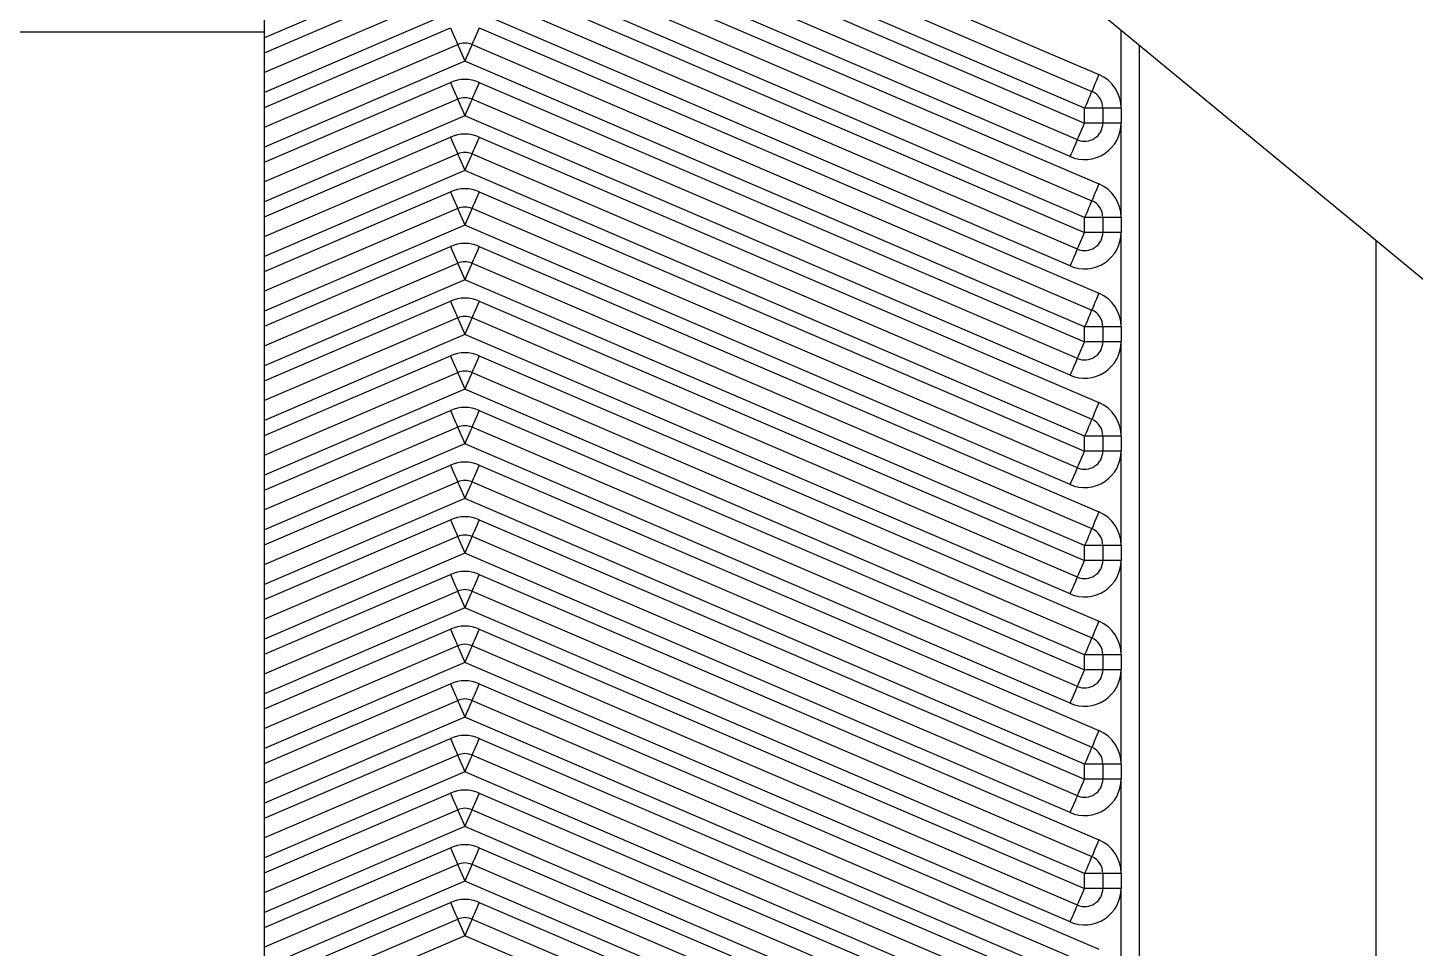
# Model space of a CAD drawing. Extents: x 75 to 2075, y 25 to 1460.
# Drawn here: x 426 to 552.8, y 1109.9 to 1194.1 of the extents above; entities that cross this region are included whole.
import ezdxf

# ---------------------------------------------------------------- set-up
doc = ezdxf.new("R2010")
doc.units = 0
doc.header["$LTSCALE"] = 5
doc.linetypes.add('SLD-KATı', pattern=[0])
doc.layers.get('0').update_dxf_attribs({"linetype": 'CONTINUOUS'})

msp = doc.modelspace()

# ---------------------------------------------------------------- linework, layer by layer
at = {"color": 7, "linetype": 'SLD-KATı'}
for p, q in [((447.594, 1193.646), (447.594, 1235.313)), ((467.24, 1214.063), (523.907, 1189.778)), ((466.584, 1212.531), (523.25, 1188.246)), ((522.594, 1186.714), (465.927, 1211)), ((467.24, 1209.063), (522.594, 1185.34)), ((521.937, 1183.808), (466.584, 1207.531)), ((521.281, 1182.277), (465.927, 1205.999)), ((467.24, 1204.063), (523.907, 1179.778)), ((466.584, 1202.531), (523.25, 1178.246)), ((522.594, 1176.714), (465.927, 1200.999)), ((467.24, 1199.063), (522.594, 1175.34)), ((465.271, 1197.531), (447.594, 1189.956)), ((521.937, 1173.808), (466.584, 1197.531)), ((521.844, 1197.22), (560.403, 1165.389)), ((521.281, 1172.277), (465.927, 1196)), ((467.24, 1194.063), (523.907, 1169.778)), ((447.594, 1076.979), (447.594, 1193.646)), ((447.594, 1184.956), (465.271, 1192.531)), ((466.584, 1192.531), (523.25, 1168.246)), ((527.594, 1192.473), (527.594, 1026.396)), ((522.594, 1166.714), (465.927, 1190.999)), ((467.24, 1189.063), (522.594, 1165.34)), ((465.271, 1187.531), (447.594, 1179.956)), ((521.937, 1163.808), (466.584, 1187.531)), ((522.594, 1185.34), (522.594, 1186.714)), ((524.26, 1186.714), (522.594, 1186.714)), ((525.927, 1186.714), (524.26, 1186.714)), ((524.26, 1186.714), (524.26, 1185.34)), ((525.927, 1186.714), (525.927, 1185.34)), ((521.281, 1162.277), (465.927, 1185.999)), ((524.26, 1185.34), (522.594, 1185.34)), ((525.927, 1185.34), (524.26, 1185.34)), ((525.927, 1176.714), (525.927, 1185.34)), ((467.24, 1184.063), (523.907, 1159.778)), ((447.594, 1174.956), (465.271, 1182.531)), ((466.584, 1182.531), (523.25, 1158.246)), ((522.594, 1156.714), (465.927, 1180.999)), ((467.24, 1179.063), (522.594, 1155.34)), ((465.271, 1177.531), (447.594, 1169.956)), ((521.937, 1153.808), (466.584, 1177.531)), ((522.594, 1175.34), (522.594, 1176.714)), ((524.26, 1176.714), (522.594, 1176.714)), ((525.927, 1176.714), (524.26, 1176.714)), ((524.26, 1176.714), (524.26, 1175.34)), ((525.927, 1176.714), (525.927, 1175.34)), ((521.281, 1152.277), (465.927, 1176)), ((524.26, 1175.34), (522.594, 1175.34)), ((525.927, 1175.34), (524.26, 1175.34)), ((525.927, 1166.714), (525.927, 1175.34)), ((467.24, 1174.063), (523.907, 1149.778)), ((549.26, 1064.479), (549.26, 1174.588)), ((447.594, 1164.956), (465.271, 1172.531)), ((466.584, 1172.531), (523.25, 1148.246)), ((522.594, 1146.714), (465.927, 1170.999)), ((467.24, 1169.063), (522.594, 1145.34)), ((465.271, 1167.531), (447.594, 1159.956)), ((521.937, 1143.808), (466.584, 1167.531)), ((521.281, 1142.277), (465.927, 1165.999)), ((524.26, 1166.714), (522.594, 1166.714)), ((522.594, 1165.34), (522.594, 1166.714)), ((525.927, 1166.714), (524.26, 1166.714)), ((524.26, 1166.714), (524.26, 1165.34)), ((525.927, 1166.714), (525.927, 1165.34)), ((524.26, 1165.34), (522.594, 1165.34)), ((525.927, 1165.34), (524.26, 1165.34)), ((525.927, 1156.714), (525.927, 1165.34)), ((467.24, 1164.063), (523.907, 1139.778)), ((447.594, 1154.956), (465.271, 1162.531)), ((466.584, 1162.531), (523.25, 1138.246)), ((522.594, 1136.714), (465.927, 1161)), ((467.24, 1159.063), (522.594, 1135.34)), ((465.271, 1157.531), (447.594, 1149.956)), ((521.937, 1133.808), (466.584, 1157.531)), ((521.281, 1132.277), (465.927, 1155.999)), ((522.594, 1155.34), (522.594, 1156.714)), ((524.26, 1156.714), (522.594, 1156.714)), ((524.26, 1156.714), (524.26, 1155.34)), ((525.927, 1156.714), (524.26, 1156.714)), ((525.927, 1156.714), (525.927, 1155.34)), ((524.26, 1155.34), (522.594, 1155.34)), ((525.927, 1155.34), (524.26, 1155.34)), ((525.927, 1146.714), (525.927, 1155.34)), ((467.24, 1154.063), (523.907, 1129.778)), ((447.594, 1144.956), (465.271, 1152.531)), ((466.584, 1152.531), (523.25, 1128.246)), ((522.594, 1126.714), (465.927, 1150.999)), ((467.24, 1149.063), (522.594, 1125.34)), ((465.271, 1147.531), (447.594, 1139.956)), ((521.937, 1123.808), (466.584, 1147.531)), ((521.281, 1122.277), (465.927, 1146)), ((524.26, 1146.714), (522.594, 1146.714)), ((522.594, 1145.34), (522.594, 1146.714)), ((525.927, 1146.714), (524.26, 1146.714)), ((524.26, 1146.714), (524.26, 1145.34)), ((525.927, 1146.714), (525.927, 1145.34)), ((524.26, 1145.34), (522.594, 1145.34)), ((525.927, 1145.34), (524.26, 1145.34)), ((525.927, 1136.714), (525.927, 1145.34)), ((467.24, 1144.063), (523.907, 1119.778)), ((447.594, 1134.956), (465.271, 1142.531)), ((466.584, 1142.531), (523.25, 1118.246)), ((522.594, 1116.714), (465.927, 1140.999)), ((467.24, 1139.063), (522.594, 1115.34)), ((465.271, 1137.531), (447.594, 1129.956)), ((521.937, 1113.808), (466.584, 1137.531)), ((521.281, 1112.277), (465.927, 1135.999)), ((524.26, 1136.714), (522.594, 1136.714)), ((522.594, 1135.34), (522.594, 1136.714)), ((524.26, 1136.714), (524.26, 1135.34)), ((525.927, 1136.714), (524.26, 1136.714)), ((525.927, 1136.714), (525.927, 1135.34)), ((524.26, 1135.34), (522.594, 1135.34)), ((525.927, 1135.34), (524.26, 1135.34)), ((525.927, 1126.714), (525.927, 1135.34)), ((467.24, 1134.063), (523.907, 1109.778)), ((447.594, 1124.956), (465.271, 1132.531)), ((466.584, 1132.531), (523.25, 1108.246)), ((522.594, 1106.714), (465.927, 1130.999)), ((467.24, 1129.063), (522.594, 1105.34)), ((465.271, 1127.531), (447.594, 1119.956)), ((521.937, 1103.808), (466.584, 1127.531)), ((522.594, 1125.34), (522.594, 1126.714)), ((524.26, 1126.714), (522.594, 1126.714)), ((525.927, 1126.714), (524.26, 1126.714)), ((524.26, 1126.714), (524.26, 1125.34)), ((525.927, 1126.714), (525.927, 1125.34)), ((521.281, 1102.277), (465.927, 1126)), ((524.26, 1125.34), (522.594, 1125.34)), ((525.927, 1125.34), (524.26, 1125.34)), ((525.927, 1116.714), (525.927, 1125.34)), ((467.24, 1124.063), (523.907, 1099.778)), ((447.594, 1114.956), (465.271, 1122.531)), ((466.584, 1122.531), (523.25, 1098.246)), ((522.594, 1096.714), (465.927, 1120.999)), ((467.24, 1119.063), (522.594, 1095.34)), ((465.271, 1117.531), (447.594, 1109.956)), ((521.937, 1093.808), (466.584, 1117.531)), ((524.26, 1116.714), (522.594, 1116.714)), ((522.594, 1115.34), (522.594, 1116.714)), ((525.927, 1116.714), (524.26, 1116.714)), ((524.26, 1116.714), (524.26, 1115.34)), ((525.927, 1116.714), (525.927, 1115.34)), ((521.281, 1092.277), (465.927, 1115.999)), ((524.26, 1115.34), (522.594, 1115.34)), ((525.927, 1115.34), (524.26, 1115.34)), ((525.927, 1106.714), (525.927, 1115.34)), ((467.24, 1114.063), (523.907, 1089.778)), ((447.594, 1104.956), (465.271, 1112.531)), ((466.584, 1112.531), (523.25, 1088.246)), ((522.594, 1086.714), (465.927, 1111))]:
    msp.add_line(p, q, dxfattribs=at)
at = {"color": 8, "linetype": 'SLD-KATı'}
for p, q in [((465.927, 1200.999), (447.594, 1193.142)), ((447.594, 1191.769), (464.614, 1199.063)), ((465.927, 1196), (447.594, 1188.142)), ((447.594, 1186.769), (464.614, 1194.063)), ((525.927, 1186.714), (525.927, 1193.849)), ((447.594, 1193.646), (417.594, 1193.646)), ((465.927, 1190.999), (447.594, 1183.142)), ((447.594, 1181.769), (464.614, 1189.063)), ((465.927, 1185.999), (447.594, 1178.142)), ((447.594, 1176.769), (464.614, 1184.063)), ((465.927, 1180.999), (447.594, 1173.142)), ((447.594, 1171.769), (464.614, 1179.063)), ((465.927, 1176), (447.594, 1168.142)), ((447.594, 1166.769), (464.614, 1174.063)), ((465.927, 1170.999), (447.594, 1163.142)), ((447.594, 1161.769), (464.614, 1169.063)), ((465.927, 1165.999), (447.594, 1158.142)), ((447.594, 1156.769), (464.614, 1164.063)), ((465.927, 1161), (447.594, 1153.142)), ((447.594, 1151.769), (464.614, 1159.063)), ((465.927, 1155.999), (447.594, 1148.142)), ((447.594, 1146.769), (464.614, 1154.063)), ((465.927, 1150.999), (447.594, 1143.142)), ((447.594, 1141.769), (464.614, 1149.063)), ((465.927, 1146), (447.594, 1138.142)), ((447.594, 1136.769), (464.614, 1144.063)), ((465.927, 1140.999), (447.594, 1133.142)), ((447.594, 1131.769), (464.614, 1139.063)), ((465.927, 1135.999), (447.594, 1128.142)), ((447.594, 1126.769), (464.614, 1134.063)), ((465.927, 1130.999), (447.594, 1123.142)), ((447.594, 1121.769), (464.614, 1129.063)), ((465.927, 1126), (447.594, 1118.142)), ((447.594, 1116.769), (464.614, 1124.063)), ((465.927, 1120.999), (447.594, 1113.142)), ((447.594, 1111.769), (464.614, 1119.063)), ((465.927, 1115.999), (447.594, 1108.142)), ((447.594, 1106.769), (464.614, 1114.063)), ((465.927, 1111), (447.594, 1103.142))]:
    msp.add_line(p, q, dxfattribs=at)
at = {"color": 7, "linetype": 'SLD-KATı', "flags": 128}
for points in [[(464.614, 1194.063), (464.742, 1193.764), (464.865, 1193.477), (464.979, 1193.212), (465.078, 1192.98), (465.16, 1192.79), (465.221, 1192.648), (465.258, 1192.561), (465.271, 1192.531)], [(467.24, 1194.063), (467.112, 1193.764), (466.989, 1193.477), (466.875, 1193.212), (466.776, 1192.98), (466.694, 1192.79), (466.634, 1192.648), (466.596, 1192.561), (466.584, 1192.531)], [(465.271, 1192.531), (465.283, 1192.502), (465.321, 1192.415), (465.381, 1192.273), (465.463, 1192.083), (465.562, 1191.851), (465.676, 1191.586), (465.799, 1191.298), (465.927, 1190.999)], [(466.584, 1192.531), (466.571, 1192.502), (466.534, 1192.415), (466.473, 1192.273), (466.391, 1192.083), (466.292, 1191.851), (466.178, 1191.586), (466.055, 1191.298), (465.927, 1190.999)], [(464.614, 1189.063), (464.742, 1188.764), (464.865, 1188.477), (464.979, 1188.212), (465.078, 1187.98), (465.16, 1187.79), (465.221, 1187.648), (465.258, 1187.561), (465.271, 1187.531)], [(467.24, 1189.063), (467.112, 1188.764), (466.989, 1188.477), (466.875, 1188.212), (466.776, 1187.98), (466.694, 1187.79), (466.634, 1187.648), (466.596, 1187.561), (466.584, 1187.531)], [(523.907, 1189.778), (523.779, 1189.479), (523.656, 1189.191), (523.542, 1188.927), (523.443, 1188.694), (523.361, 1188.504), (523.3, 1188.362), (523.263, 1188.275), (523.25, 1188.246)], [(465.271, 1187.531), (465.283, 1187.502), (465.321, 1187.415), (465.381, 1187.273), (465.463, 1187.083), (465.562, 1186.851), (465.676, 1186.586), (465.799, 1186.298), (465.927, 1185.999)], [(466.584, 1187.531), (466.571, 1187.502), (466.534, 1187.415), (466.473, 1187.273), (466.391, 1187.083), (466.292, 1186.851), (466.178, 1186.586), (466.055, 1186.298), (465.927, 1185.999)], [(523.25, 1188.246), (523.238, 1188.216), (523.2, 1188.129), (523.14, 1187.988), (523.058, 1187.797), (522.958, 1187.565), (522.845, 1187.3), (522.722, 1187.013), (522.594, 1186.714)], [(521.937, 1183.808), (521.95, 1183.838), (521.987, 1183.925), (522.048, 1184.067), (522.129, 1184.257), (522.229, 1184.489), (522.342, 1184.754), (522.466, 1185.041), (522.594, 1185.34)], [(464.614, 1184.063), (464.742, 1183.764), (464.865, 1183.477), (464.979, 1183.212), (465.078, 1182.98), (465.16, 1182.79), (465.221, 1182.648), (465.258, 1182.561), (465.271, 1182.531)], [(467.24, 1184.063), (467.112, 1183.764), (466.989, 1183.477), (466.875, 1183.212), (466.776, 1182.98), (466.694, 1182.79), (466.634, 1182.648), (466.596, 1182.561), (466.584, 1182.531)], [(521.281, 1182.277), (521.409, 1182.575), (521.532, 1182.863), (521.645, 1183.128), (521.745, 1183.36), (521.827, 1183.55), (521.887, 1183.692), (521.925, 1183.779), (521.937, 1183.808)], [(465.271, 1182.531), (465.283, 1182.502), (465.321, 1182.415), (465.381, 1182.273), (465.463, 1182.083), (465.562, 1181.851), (465.676, 1181.586), (465.799, 1181.298), (465.927, 1180.999)], [(466.584, 1182.531), (466.571, 1182.502), (466.534, 1182.415), (466.473, 1182.273), (466.391, 1182.083), (466.292, 1181.851), (466.178, 1181.586), (466.055, 1181.298), (465.927, 1180.999)], [(464.614, 1179.063), (464.742, 1178.764), (464.865, 1178.477), (464.979, 1178.212), (465.078, 1177.98), (465.16, 1177.79), (465.221, 1177.648), (465.258, 1177.561), (465.271, 1177.531)], [(467.24, 1179.063), (467.112, 1178.764), (466.989, 1178.477), (466.875, 1178.212), (466.776, 1177.98), (466.694, 1177.79), (466.634, 1177.648), (466.596, 1177.561), (466.584, 1177.531)], [(523.907, 1179.778), (523.779, 1179.479), (523.656, 1179.191), (523.542, 1178.927), (523.443, 1178.694), (523.361, 1178.504), (523.3, 1178.362), (523.263, 1178.275), (523.25, 1178.246)], [(465.271, 1177.531), (465.283, 1177.502), (465.321, 1177.415), (465.381, 1177.273), (465.463, 1177.083), (465.562, 1176.851), (465.676, 1176.586), (465.799, 1176.298), (465.927, 1176)], [(466.584, 1177.531), (466.571, 1177.502), (466.534, 1177.415), (466.473, 1177.273), (466.391, 1177.083), (466.292, 1176.851), (466.178, 1176.586), (466.055, 1176.298), (465.927, 1176)], [(523.25, 1178.246), (523.238, 1178.216), (523.2, 1178.129), (523.14, 1177.988), (523.058, 1177.797), (522.958, 1177.565), (522.845, 1177.3), (522.722, 1177.013), (522.594, 1176.714)], [(521.937, 1173.808), (521.95, 1173.838), (521.987, 1173.925), (522.048, 1174.067), (522.129, 1174.257), (522.229, 1174.489), (522.342, 1174.754), (522.466, 1175.041), (522.594, 1175.34)], [(464.614, 1174.063), (464.742, 1173.764), (464.865, 1173.477), (464.979, 1173.212), (465.078, 1172.98), (465.16, 1172.79), (465.221, 1172.648), (465.258, 1172.561), (465.271, 1172.531)], [(467.24, 1174.063), (467.112, 1173.764), (466.989, 1173.477), (466.875, 1173.212), (466.776, 1172.98), (466.694, 1172.79), (466.634, 1172.648), (466.596, 1172.561), (466.584, 1172.531)], [(521.281, 1172.277), (521.409, 1172.575), (521.532, 1172.863), (521.645, 1173.128), (521.745, 1173.36), (521.827, 1173.55), (521.887, 1173.692), (521.925, 1173.779), (521.937, 1173.808)], [(465.271, 1172.531), (465.283, 1172.502), (465.321, 1172.415), (465.381, 1172.273), (465.463, 1172.083), (465.562, 1171.851), (465.676, 1171.586), (465.799, 1171.298), (465.927, 1170.999)], [(466.584, 1172.531), (466.571, 1172.502), (466.534, 1172.415), (466.473, 1172.273), (466.391, 1172.083), (466.292, 1171.851), (466.178, 1171.586), (466.055, 1171.298), (465.927, 1170.999)], [(523.907, 1169.778), (523.779, 1169.479), (523.656, 1169.191), (523.542, 1168.927), (523.443, 1168.694), (523.361, 1168.504), (523.3, 1168.362), (523.263, 1168.275), (523.25, 1168.246)], [(464.614, 1169.063), (464.742, 1168.764), (464.865, 1168.477), (464.979, 1168.212), (465.078, 1167.98), (465.16, 1167.79), (465.221, 1167.648), (465.258, 1167.561), (465.271, 1167.531)], [(467.24, 1169.063), (467.112, 1168.764), (466.989, 1168.477), (466.875, 1168.212), (466.776, 1167.98), (466.694, 1167.79), (466.634, 1167.648), (466.596, 1167.561), (466.584, 1167.531)], [(465.271, 1167.531), (465.283, 1167.502), (465.321, 1167.415), (465.381, 1167.273), (465.463, 1167.083), (465.562, 1166.851), (465.676, 1166.586), (465.799, 1166.298), (465.927, 1165.999)], [(466.584, 1167.531), (466.571, 1167.502), (466.534, 1167.415), (466.473, 1167.273), (466.391, 1167.083), (466.292, 1166.851), (466.178, 1166.586), (466.055, 1166.298), (465.927, 1165.999)], [(523.25, 1168.246), (523.238, 1168.216), (523.2, 1168.129), (523.14, 1167.988), (523.058, 1167.797), (522.958, 1167.565), (522.845, 1167.3), (522.722, 1167.013), (522.594, 1166.714)], [(521.937, 1163.808), (521.95, 1163.838), (521.987, 1163.925), (522.048, 1164.067), (522.129, 1164.257), (522.229, 1164.489), (522.342, 1164.754), (522.466, 1165.042), (522.594, 1165.34)], [(464.614, 1164.063), (464.742, 1163.764), (464.865, 1163.477), (464.979, 1163.212), (465.078, 1162.98), (465.16, 1162.79), (465.221, 1162.648), (465.258, 1162.561), (465.271, 1162.531)], [(467.24, 1164.063), (467.112, 1163.764), (466.989, 1163.477), (466.875, 1163.212), (466.776, 1162.98), (466.694, 1162.79), (466.634, 1162.648), (466.596, 1162.561), (466.584, 1162.531)], [(521.281, 1162.277), (521.409, 1162.575), (521.532, 1162.863), (521.645, 1163.128), (521.745, 1163.36), (521.827, 1163.55), (521.887, 1163.692), (521.925, 1163.779), (521.937, 1163.808)], [(465.271, 1162.531), (465.283, 1162.502), (465.321, 1162.415), (465.381, 1162.273), (465.463, 1162.083), (465.562, 1161.851), (465.676, 1161.586), (465.799, 1161.298), (465.927, 1161)], [(466.584, 1162.531), (466.571, 1162.502), (466.534, 1162.415), (466.473, 1162.273), (466.391, 1162.083), (466.292, 1161.851), (466.178, 1161.586), (466.055, 1161.298), (465.927, 1161)], [(523.907, 1159.778), (523.779, 1159.479), (523.656, 1159.191), (523.542, 1158.927), (523.443, 1158.694), (523.361, 1158.504), (523.3, 1158.362), (523.263, 1158.275), (523.25, 1158.246)], [(464.614, 1159.063), (464.742, 1158.764), (464.865, 1158.477), (464.979, 1158.212), (465.078, 1157.98), (465.16, 1157.79), (465.221, 1157.648), (465.258, 1157.561), (465.271, 1157.531)], [(467.24, 1159.063), (467.112, 1158.764), (466.989, 1158.477), (466.875, 1158.212), (466.776, 1157.98), (466.694, 1157.79), (466.634, 1157.648), (466.596, 1157.561), (466.584, 1157.531)], [(465.271, 1157.531), (465.283, 1157.502), (465.321, 1157.415), (465.381, 1157.273), (465.463, 1157.083), (465.562, 1156.851), (465.676, 1156.586), (465.799, 1156.298), (465.927, 1155.999)], [(466.584, 1157.531), (466.571, 1157.502), (466.534, 1157.415), (466.473, 1157.273), (466.391, 1157.083), (466.292, 1156.851), (466.178, 1156.586), (466.055, 1156.298), (465.927, 1155.999)], [(523.25, 1158.246), (523.238, 1158.216), (523.2, 1158.129), (523.14, 1157.987), (523.058, 1157.797), (522.958, 1157.565), (522.845, 1157.3), (522.722, 1157.013), (522.594, 1156.714)], [(521.937, 1153.808), (521.95, 1153.838), (521.987, 1153.925), (522.048, 1154.067), (522.129, 1154.257), (522.229, 1154.489), (522.342, 1154.754), (522.466, 1155.041), (522.594, 1155.34)], [(464.614, 1154.063), (464.742, 1153.764), (464.865, 1153.477), (464.979, 1153.212), (465.078, 1152.98), (465.16, 1152.79), (465.221, 1152.648), (465.258, 1152.561), (465.271, 1152.531)], [(467.24, 1154.063), (467.112, 1153.764), (466.989, 1153.477), (466.875, 1153.212), (466.776, 1152.98), (466.694, 1152.79), (466.634, 1152.648), (466.596, 1152.561), (466.584, 1152.531)], [(521.281, 1152.277), (521.409, 1152.575), (521.532, 1152.863), (521.645, 1153.128), (521.745, 1153.36), (521.827, 1153.55), (521.887, 1153.692), (521.925, 1153.779), (521.937, 1153.808)], [(465.271, 1152.531), (465.283, 1152.502), (465.321, 1152.415), (465.381, 1152.273), (465.463, 1152.083), (465.562, 1151.851), (465.676, 1151.586), (465.799, 1151.298), (465.927, 1150.999)], [(466.584, 1152.531), (466.571, 1152.502), (466.534, 1152.415), (466.473, 1152.273), (466.391, 1152.083), (466.292, 1151.851), (466.178, 1151.586), (466.055, 1151.298), (465.927, 1150.999)], [(523.907, 1149.778), (523.779, 1149.479), (523.656, 1149.191), (523.542, 1148.926), (523.443, 1148.694), (523.361, 1148.504), (523.3, 1148.362), (523.263, 1148.275), (523.25, 1148.246)], [(464.614, 1149.063), (464.742, 1148.764), (464.865, 1148.477), (464.979, 1148.212), (465.078, 1147.98), (465.16, 1147.79), (465.221, 1147.648), (465.258, 1147.561), (465.271, 1147.531)], [(467.24, 1149.063), (467.112, 1148.764), (466.989, 1148.477), (466.875, 1148.212), (466.776, 1147.98), (466.694, 1147.79), (466.634, 1147.648), (466.596, 1147.561), (466.584, 1147.531)], [(523.25, 1148.246), (523.238, 1148.216), (523.2, 1148.129), (523.14, 1147.988), (523.058, 1147.797), (522.958, 1147.565), (522.845, 1147.3), (522.722, 1147.013), (522.594, 1146.714)], [(465.271, 1147.531), (465.283, 1147.502), (465.321, 1147.415), (465.381, 1147.273), (465.463, 1147.083), (465.562, 1146.851), (465.676, 1146.586), (465.799, 1146.298), (465.927, 1146)], [(466.584, 1147.531), (466.571, 1147.502), (466.534, 1147.415), (466.473, 1147.273), (466.391, 1147.083), (466.292, 1146.851), (466.178, 1146.586), (466.055, 1146.298), (465.927, 1146)], [(521.937, 1143.808), (521.95, 1143.838), (521.987, 1143.925), (522.048, 1144.067), (522.129, 1144.257), (522.229, 1144.489), (522.342, 1144.754), (522.466, 1145.041), (522.594, 1145.34)], [(464.614, 1144.063), (464.742, 1143.764), (464.865, 1143.477), (464.979, 1143.212), (465.078, 1142.98), (465.16, 1142.79), (465.221, 1142.648), (465.258, 1142.561), (465.271, 1142.531)], [(467.24, 1144.063), (467.112, 1143.764), (466.989, 1143.477), (466.875, 1143.212), (466.776, 1142.98), (466.694, 1142.79), (466.634, 1142.648), (466.596, 1142.561), (466.584, 1142.531)], [(521.281, 1142.277), (521.409, 1142.575), (521.532, 1142.863), (521.645, 1143.128), (521.745, 1143.36), (521.827, 1143.55), (521.887, 1143.692), (521.925, 1143.779), (521.937, 1143.808)], [(465.271, 1142.531), (465.283, 1142.502), (465.321, 1142.415), (465.381, 1142.273), (465.463, 1142.083), (465.562, 1141.851), (465.676, 1141.586), (465.799, 1141.298), (465.927, 1140.999)], [(466.584, 1142.531), (466.571, 1142.502), (466.534, 1142.415), (466.473, 1142.273), (466.391, 1142.083), (466.292, 1141.851), (466.178, 1141.586), (466.055, 1141.298), (465.927, 1140.999)], [(523.907, 1139.778), (523.779, 1139.479), (523.656, 1139.191), (523.542, 1138.927), (523.443, 1138.694), (523.361, 1138.504), (523.3, 1138.362), (523.263, 1138.275), (523.25, 1138.246)], [(464.614, 1139.063), (464.742, 1138.764), (464.865, 1138.477), (464.979, 1138.212), (465.078, 1137.98), (465.16, 1137.79), (465.221, 1137.648), (465.258, 1137.561), (465.271, 1137.531)], [(467.24, 1139.063), (467.112, 1138.764), (466.989, 1138.477), (466.875, 1138.212), (466.776, 1137.98), (466.694, 1137.79), (466.634, 1137.648), (466.596, 1137.561), (466.584, 1137.531)], [(523.25, 1138.246), (523.238, 1138.216), (523.2, 1138.129), (523.14, 1137.988), (523.058, 1137.797), (522.958, 1137.565), (522.845, 1137.3), (522.722, 1137.013), (522.594, 1136.714)], [(465.271, 1137.531), (465.283, 1137.502), (465.321, 1137.415), (465.381, 1137.273), (465.463, 1137.083), (465.562, 1136.851), (465.676, 1136.586), (465.799, 1136.298), (465.927, 1135.999)], [(466.584, 1137.531), (466.571, 1137.502), (466.534, 1137.415), (466.473, 1137.273), (466.391, 1137.083), (466.292, 1136.851), (466.178, 1136.586), (466.055, 1136.298), (465.927, 1135.999)], [(521.937, 1133.808), (521.95, 1133.838), (521.987, 1133.925), (522.048, 1134.067), (522.129, 1134.257), (522.229, 1134.489), (522.342, 1134.754), (522.466, 1135.041), (522.594, 1135.34)], [(464.614, 1134.063), (464.742, 1133.764), (464.865, 1133.477), (464.979, 1133.212), (465.078, 1132.98), (465.16, 1132.79), (465.221, 1132.648), (465.258, 1132.561), (465.271, 1132.531)], [(467.24, 1134.063), (467.112, 1133.764), (466.989, 1133.477), (466.875, 1133.212), (466.776, 1132.98), (466.694, 1132.79), (466.634, 1132.648), (466.596, 1132.561), (466.584, 1132.531)], [(521.281, 1132.277), (521.409, 1132.575), (521.532, 1132.863), (521.645, 1133.128), (521.745, 1133.36), (521.827, 1133.55), (521.887, 1133.692), (521.925, 1133.779), (521.937, 1133.808)], [(465.271, 1132.531), (465.283, 1132.502), (465.321, 1132.415), (465.381, 1132.273), (465.463, 1132.083), (465.562, 1131.851), (465.676, 1131.586), (465.799, 1131.298), (465.927, 1130.999)], [(466.584, 1132.531), (466.571, 1132.502), (466.534, 1132.415), (466.473, 1132.273), (466.391, 1132.083), (466.292, 1131.851), (466.178, 1131.586), (466.055, 1131.298), (465.927, 1130.999)], [(523.907, 1129.778), (523.779, 1129.479), (523.656, 1129.191), (523.542, 1128.927), (523.443, 1128.694), (523.361, 1128.504), (523.3, 1128.362), (523.263, 1128.275), (523.25, 1128.246)], [(464.614, 1129.063), (464.742, 1128.764), (464.865, 1128.477), (464.979, 1128.212), (465.078, 1127.98), (465.16, 1127.79), (465.221, 1127.648), (465.258, 1127.561), (465.271, 1127.531)], [(467.24, 1129.063), (467.112, 1128.764), (466.989, 1128.477), (466.875, 1128.212), (466.776, 1127.98), (466.694, 1127.79), (466.634, 1127.648), (466.596, 1127.561), (466.584, 1127.531)], [(523.25, 1128.246), (523.238, 1128.216), (523.2, 1128.129), (523.14, 1127.988), (523.058, 1127.797), (522.958, 1127.565), (522.845, 1127.3), (522.722, 1127.013), (522.594, 1126.714)], [(465.271, 1127.531), (465.283, 1127.502), (465.321, 1127.415), (465.381, 1127.273), (465.463, 1127.083), (465.562, 1126.851), (465.676, 1126.586), (465.799, 1126.298), (465.927, 1126)], [(466.584, 1127.531), (466.571, 1127.502), (466.534, 1127.415), (466.473, 1127.273), (466.391, 1127.083), (466.292, 1126.851), (466.178, 1126.586), (466.055, 1126.298), (465.927, 1126)], [(521.937, 1123.808), (521.95, 1123.838), (521.987, 1123.925), (522.048, 1124.067), (522.129, 1124.257), (522.229, 1124.489), (522.342, 1124.754), (522.466, 1125.041), (522.594, 1125.34)], [(464.614, 1124.063), (464.742, 1123.764), (464.865, 1123.477), (464.979, 1123.212), (465.078, 1122.98), (465.16, 1122.79), (465.221, 1122.648), (465.258, 1122.561), (465.271, 1122.531)], [(467.24, 1124.063), (467.112, 1123.764), (466.989, 1123.477), (466.875, 1123.212), (466.776, 1122.98), (466.694, 1122.79), (466.634, 1122.648), (466.596, 1122.561), (466.584, 1122.531)], [(521.281, 1122.277), (521.409, 1122.575), (521.532, 1122.863), (521.645, 1123.128), (521.745, 1123.36), (521.827, 1123.55), (521.887, 1123.692), (521.925, 1123.779), (521.937, 1123.808)], [(465.271, 1122.531), (465.283, 1122.502), (465.321, 1122.415), (465.381, 1122.273), (465.463, 1122.083), (465.562, 1121.851), (465.676, 1121.586), (465.799, 1121.298), (465.927, 1120.999)], [(466.584, 1122.531), (466.571, 1122.502), (466.534, 1122.415), (466.473, 1122.273), (466.391, 1122.083), (466.292, 1121.851), (466.178, 1121.586), (466.055, 1121.298), (465.927, 1120.999)], [(464.614, 1119.063), (464.742, 1118.764), (464.865, 1118.477), (464.979, 1118.212), (465.078, 1117.98), (465.16, 1117.79), (465.221, 1117.648), (465.258, 1117.561), (465.271, 1117.531)], [(467.24, 1119.063), (467.112, 1118.764), (466.989, 1118.477), (466.875, 1118.212), (466.776, 1117.98), (466.694, 1117.79), (466.634, 1117.648), (466.596, 1117.561), (466.584, 1117.531)], [(523.907, 1119.778), (523.779, 1119.479), (523.656, 1119.191), (523.542, 1118.927), (523.443, 1118.694), (523.361, 1118.504), (523.3, 1118.362), (523.263, 1118.275), (523.25, 1118.246)], [(523.25, 1118.246), (523.238, 1118.216), (523.2, 1118.129), (523.14, 1117.988), (523.058, 1117.797), (522.958, 1117.565), (522.845, 1117.3), (522.722, 1117.013), (522.594, 1116.714)], [(465.271, 1117.531), (465.283, 1117.502), (465.321, 1117.415), (465.381, 1117.273), (465.463, 1117.083), (465.562, 1116.851), (465.676, 1116.586), (465.799, 1116.298), (465.927, 1115.999)], [(466.584, 1117.531), (466.571, 1117.502), (466.534, 1117.415), (466.473, 1117.273), (466.391, 1117.083), (466.292, 1116.851), (466.178, 1116.586), (466.055, 1116.298), (465.927, 1115.999)], [(521.937, 1113.808), (521.95, 1113.838), (521.987, 1113.925), (522.048, 1114.067), (522.129, 1114.257), (522.229, 1114.489), (522.342, 1114.754), (522.466, 1115.042), (522.594, 1115.34)], [(464.614, 1114.063), (464.742, 1113.764), (464.865, 1113.477), (464.979, 1113.212), (465.078, 1112.98), (465.16, 1112.79), (465.221, 1112.648), (465.258, 1112.561), (465.271, 1112.531)], [(467.24, 1114.063), (467.112, 1113.764), (466.989, 1113.477), (466.875, 1113.212), (466.776, 1112.98), (466.694, 1112.79), (466.634, 1112.648), (466.596, 1112.561), (466.584, 1112.531)], [(521.281, 1112.277), (521.409, 1112.575), (521.532, 1112.863), (521.645, 1113.128), (521.745, 1113.36), (521.827, 1113.55), (521.887, 1113.692), (521.925, 1113.779), (521.937, 1113.808)], [(465.271, 1112.531), (465.283, 1112.502), (465.321, 1112.415), (465.381, 1112.273), (465.463, 1112.083), (465.562, 1111.851), (465.676, 1111.586), (465.799, 1111.298), (465.927, 1111)], [(466.584, 1112.531), (466.571, 1112.502), (466.534, 1112.415), (466.473, 1112.273), (466.391, 1112.083), (466.292, 1111.851), (466.178, 1111.586), (466.055, 1111.298), (465.927, 1111)]]:
    msp.add_lwpolyline(points, dxfattribs=at)
at = {"color": 7, "linetype": 'SLD-KATı'}
for centre, radius, start, end in [((465.927, 1190.999), 1.667, 66.80141, 113.19859), ((465.927, 1185.999), 3.333, 66.80141, 113.19859), ((522.594, 1186.714), 3.333, 0, 66.80141), ((465.927, 1185.999), 1.667, 66.80141, 113.19859), ((522.594, 1186.714), 1.667, 0, 66.80141), ((522.594, 1185.34), 3.333, 246.80141, 0), ((522.594, 1185.34), 1.667, 246.80141, 0), ((465.927, 1180.999), 3.333, 66.80141, 113.19859), ((465.927, 1180.999), 1.667, 66.80141, 113.19859), ((465.927, 1175.999), 3.333, 66.80141, 113.19859), ((522.594, 1176.714), 3.333, 0, 66.80141), ((465.927, 1175.999), 1.667, 66.80141, 113.19859), ((522.594, 1176.714), 1.667, 0, 66.80141), ((522.594, 1175.34), 3.333, 246.80141, 0), ((522.594, 1175.34), 1.667, 246.80141, 0), ((465.927, 1170.999), 3.333, 66.80141, 113.19859), ((465.927, 1170.999), 1.667, 66.80141, 113.19859), ((522.594, 1166.714), 3.333, 0, 66.80141), ((465.927, 1165.999), 3.333, 66.80141, 113.19859), ((465.927, 1165.999), 1.667, 66.80141, 113.19859), ((522.594, 1166.714), 1.667, 0, 66.80141), ((522.594, 1165.34), 3.333, 246.80141, 0), ((522.594, 1165.34), 1.667, 246.80141, 0), ((465.927, 1160.999), 3.333, 66.80141, 113.19859), ((465.927, 1160.999), 1.667, 66.80141, 113.19859), ((522.594, 1156.714), 3.333, 0, 66.80141), ((465.927, 1155.999), 3.333, 66.80141, 113.19859), ((465.927, 1155.999), 1.667, 66.80141, 113.19859), ((522.594, 1156.714), 1.667, 0, 66.80141), ((522.594, 1155.34), 3.333, 246.80141, 0), ((522.594, 1155.34), 1.667, 246.80141, 0), ((465.927, 1150.999), 3.333, 66.80141, 113.19859), ((465.927, 1150.999), 1.667, 66.80141, 113.19859), ((522.594, 1146.714), 3.333, 0, 66.80141), ((465.927, 1145.999), 3.333, 66.80141, 113.19859), ((522.594, 1146.714), 1.667, 0, 66.80141), ((465.927, 1145.999), 1.667, 66.80141, 113.19859), ((522.594, 1145.34), 3.333, 246.80141, 0), ((522.594, 1145.34), 1.667, 246.80141, 0), ((465.927, 1140.999), 3.333, 66.80141, 113.19859), ((465.927, 1140.999), 1.667, 66.80141, 113.19859), ((465.927, 1135.999), 3.333, 66.80141, 113.19859), ((522.594, 1136.714), 3.333, 0, 66.80141), ((522.594, 1136.714), 1.667, 0, 66.80141), ((465.927, 1135.999), 1.667, 66.80141, 113.19859), ((465.927, 1130.999), 3.333, 66.80141, 113.19859), ((522.594, 1135.34), 3.333, 246.80141, 0), ((522.594, 1135.34), 1.667, 246.80141, 0), ((465.927, 1130.999), 1.667, 66.80141, 113.19859), ((465.927, 1125.999), 3.333, 66.80141, 113.19859), ((522.594, 1126.714), 3.333, 0, 66.80141), ((522.594, 1126.714), 1.667, 0, 66.80141), ((465.927, 1125.999), 1.667, 66.80141, 113.19859), ((522.594, 1125.34), 3.333, 246.80141, 0), ((522.594, 1125.34), 1.667, 246.80141, 0), ((465.927, 1120.999), 3.333, 66.80141, 113.19859), ((465.927, 1120.999), 1.667, 66.80141, 113.19859), ((465.927, 1115.999), 3.333, 66.80141, 113.19859), ((522.594, 1116.714), 3.333, 0, 66.80141), ((522.594, 1116.714), 1.667, 0, 66.80141), ((465.927, 1115.999), 1.667, 66.80141, 113.19859), ((522.594, 1115.34), 3.333, 246.80141, 0), ((522.594, 1115.34), 1.667, 246.80141, 0), ((465.927, 1110.999), 3.333, 66.80141, 113.19859), ((465.927, 1110.999), 1.667, 66.80141, 113.19859)]:
    msp.add_arc(centre, radius, start, end, dxfattribs=at)

doc.saveas('drawing.dxf')
